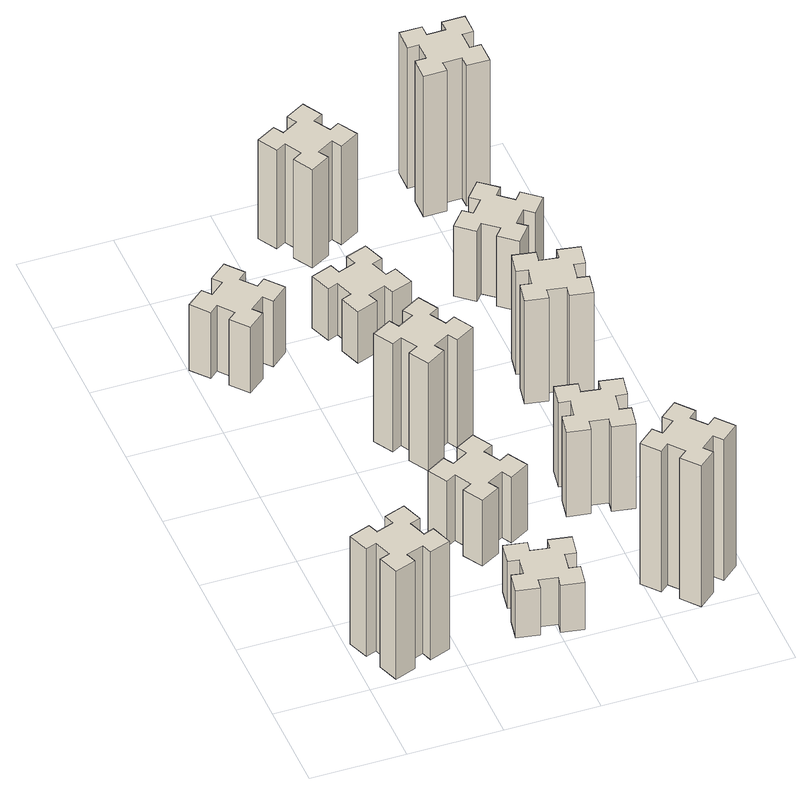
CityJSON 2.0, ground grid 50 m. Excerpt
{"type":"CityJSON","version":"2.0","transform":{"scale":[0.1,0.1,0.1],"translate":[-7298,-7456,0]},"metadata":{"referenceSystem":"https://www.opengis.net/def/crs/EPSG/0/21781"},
"CityObjects":{
"building1":{"type":"Building","attributes":{"class":"1000","function":"1000","usage":"1000","yearOfConstruction":2016,"roofType":"1000","measuredHeight":69,"storeysAboveGround":30,"storeysBelowGround":0},"geometry":[{"type":"Solid","lod":"1","boundaries":[[[[0,1,2,3,4,5,6,7,8,9,10,11,12,13,14,15,16,17,18,19]],[[17,16,20,21]],[[16,15,22,20]],[[15,14,23,22]],[[14,13,24,23]],[[13,12,25,24]],[[12,11,26,25]],[[11,10,27,26]],[[10,9,28,27]],[[9,8,29,28]],[[8,7,30,29]],[[7,6,31,30]],[[6,5,32,31]],[[5,4,33,32]],[[4,3,34,33]],[[3,2,35,34]],[[2,1,36,35]],[[1,0,37,36]],[[0,19,38,37]],[[19,18,39,38]],[[18,17,21,39]],[[24,25,26,27,28,29,30,31,32,33,34,35,36,37,38,39,21,20,22,23]]]]}]},
"building2":{"type":"Building","attributes":{"class":"1000","function":"1000","usage":"1000","yearOfConstruction":2016,"roofType":"1000","measuredHeight":42,"storeysAboveGround":30,"storeysBelowGround":0},"geometry":[{"type":"Solid","lod":"1","boundaries":[[[[40,41,42,43,44,45,46,47,48,49,50,51,52,53,54,55,56,57,58,59]],[[57,56,60,61]],[[56,55,62,60]],[[55,54,63,62]],[[54,53,64,63]],[[53,52,65,64]],[[52,51,66,65]],[[51,50,67,66]],[[50,49,68,67]],[[49,48,69,68]],[[48,47,70,69]],[[47,46,71,70]],[[46,45,72,71]],[[45,44,73,72]],[[44,43,74,73]],[[43,42,75,74]],[[42,41,76,75]],[[41,40,77,76]],[[40,59,78,77]],[[59,58,79,78]],[[58,57,61,79]],[[64,65,66,67,68,69,70,71,72,73,74,75,76,77,78,79,61,60,62,63]]]]}]},
"building3":{"type":"Building","attributes":{"class":"1000","function":"1000","usage":"1000","yearOfConstruction":2016,"roofType":"1000","measuredHeight":30,"storeysAboveGround":30,"storeysBelowGround":0},"geometry":[{"type":"Solid","lod":"1","boundaries":[[[[80,81,82,83,84,85,86,87,88,89,90,91,92,93,94,95,96,97,98,99]],[[97,96,100,101]],[[96,95,102,100]],[[95,94,103,102]],[[94,93,104,103]],[[93,92,105,104]],[[92,91,106,105]],[[91,90,107,106]],[[90,89,108,107]],[[89,88,109,108]],[[88,87,110,109]],[[87,86,111,110]],[[86,85,112,111]],[[85,84,113,112]],[[84,83,114,113]],[[83,82,115,114]],[[82,81,116,115]],[[81,80,117,116]],[[80,99,118,117]],[[99,98,119,118]],[[98,97,101,119]],[[104,105,106,107,108,109,110,111,112,113,114,115,116,117,118,119,101,100,102,103]]]]}]},
"building4":{"type":"Building","attributes":{"class":"1000","function":"1000","usage":"1000","yearOfConstruction":2016,"roofType":"1000","measuredHeight":42,"storeysAboveGround":30,"storeysBelowGround":0},"geometry":[{"type":"Solid","lod":"1","boundaries":[[[[120,121,122,123,124,125,126,127,128,129,130,131,132,133,134,135,136,137,138,139]],[[137,136,140,141]],[[136,135,142,140]],[[135,134,143,142]],[[134,133,144,143]],[[133,132,145,144]],[[132,131,146,145]],[[131,130,147,146]],[[130,129,148,147]],[[129,128,149,148]],[[128,127,150,149]],[[127,126,151,150]],[[126,125,152,151]],[[125,124,153,152]],[[124,123,154,153]],[[123,122,155,154]],[[122,121,156,155]],[[121,120,157,156]],[[120,139,158,157]],[[139,138,159,158]],[[138,137,141,159]],[[144,145,146,147,148,149,150,151,152,153,154,155,156,157,158,159,141,140,142,143]]]]}]},
"building5":{"type":"Building","attributes":{"class":"1000","function":"1000","usage":"1000","yearOfConstruction":2016,"roofType":"1000","measuredHeight":69,"storeysAboveGround":30,"storeysBelowGround":0},"geometry":[{"type":"Solid","lod":"1","boundaries":[[[[160,161,162,163,164,165,166,167,168,169,170,171,172,173,174,175,176,177,178,179]],[[177,176,180,181]],[[176,175,182,180]],[[175,174,183,182]],[[174,173,184,183]],[[173,172,185,184]],[[172,171,186,185]],[[171,170,187,186]],[[170,169,188,187]],[[169,168,189,188]],[[168,167,190,189]],[[167,166,191,190]],[[166,165,192,191]],[[165,164,193,192]],[[164,163,194,193]],[[163,162,195,194]],[[162,161,196,195]],[[161,160,197,196]],[[160,179,198,197]],[[179,178,199,198]],[[178,177,181,199]],[[184,185,186,187,188,189,190,191,192,193,194,195,196,197,198,199,181,180,182,183]]]]}]},
"building6":{"type":"Building","attributes":{"class":"1000","function":"1000","usage":"1000","yearOfConstruction":2016,"roofType":"1000","measuredHeight":33,"storeysAboveGround":30,"storeysBelowGround":0},"geometry":[{"type":"Solid","lod":"1","boundaries":[[[[200,201,202,203,204,205,206,207,208,209,210,211,212,213,214,215,216,217,218,219]],[[217,216,220,221]],[[216,215,222,220]],[[215,214,223,222]],[[214,213,224,223]],[[213,212,225,224]],[[212,211,226,225]],[[211,210,227,226]],[[210,209,228,227]],[[209,208,229,228]],[[208,207,230,229]],[[207,206,231,230]],[[206,205,232,231]],[[205,204,233,232]],[[204,203,234,233]],[[203,202,235,234]],[[202,201,236,235]],[[201,200,237,236]],[[200,219,238,237]],[[219,218,239,238]],[[218,217,221,239]],[[224,225,226,227,228,229,230,231,232,233,234,235,236,237,238,239,221,220,222,223]]]]}]},
"building7":{"type":"Building","attributes":{"class":"1000","function":"1000","usage":"1000","yearOfConstruction":2016,"roofType":"1000","measuredHeight":90,"storeysAboveGround":30,"storeysBelowGround":0},"geometry":[{"type":"Solid","lod":"1","boundaries":[[[[240,241,242,243,244,245,246,247,248,249,250,251,252,253,254,255,256,257,258,259]],[[257,256,260,261]],[[256,255,262,260]],[[255,254,263,262]],[[254,253,264,263]],[[253,252,265,264]],[[252,251,266,265]],[[251,250,267,266]],[[250,249,268,267]],[[249,248,269,268]],[[248,247,270,269]],[[247,246,271,270]],[[246,245,272,271]],[[245,244,273,272]],[[244,243,274,273]],[[243,242,275,274]],[[242,241,276,275]],[[241,240,277,276]],[[240,259,278,277]],[[259,258,279,278]],[[258,257,261,279]],[[264,265,266,267,268,269,270,271,272,273,274,275,276,277,278,279,261,260,262,263]]]]}]},
"building8":{"type":"Building","attributes":{"class":"1000","function":"1000","usage":"1000","yearOfConstruction":2016,"roofType":"1000","measuredHeight":54,"storeysAboveGround":30,"storeysBelowGround":0},"geometry":[{"type":"Solid","lod":"1","boundaries":[[[[280,281,282,283,284,285,286,287,288,289,290,291,292,293,294,295,296,297,298,299]],[[297,296,300,301]],[[296,295,302,300]],[[295,294,303,302]],[[294,293,304,303]],[[293,292,305,304]],[[292,291,306,305]],[[291,290,307,306]],[[290,289,308,307]],[[289,288,309,308]],[[288,287,310,309]],[[287,286,311,310]],[[286,285,312,311]],[[285,284,313,312]],[[284,283,314,313]],[[283,282,315,314]],[[282,281,316,315]],[[281,280,317,316]],[[280,299,318,317]],[[299,298,319,318]],[[298,297,301,319]],[[304,305,306,307,308,309,310,311,312,313,314,315,316,317,318,319,301,300,302,303]]]]}]},
"building9":{"type":"Building","attributes":{"class":"1000","function":"1000","usage":"1000","yearOfConstruction":2016,"roofType":"1000","measuredHeight":63,"storeysAboveGround":30,"storeysBelowGround":0},"geometry":[{"type":"Solid","lod":"1","boundaries":[[[[320,321,322,323,324,325,326,327,328,329,330,331,332,333,334,335,336,337,338,339]],[[337,336,340,341]],[[336,335,342,340]],[[335,334,343,342]],[[334,333,344,343]],[[333,332,345,344]],[[332,331,346,345]],[[331,330,347,346]],[[330,329,348,347]],[[329,328,349,348]],[[328,327,350,349]],[[327,326,351,350]],[[326,325,352,351]],[[325,324,353,352]],[[324,323,354,353]],[[323,322,355,354]],[[322,321,356,355]],[[321,320,357,356]],[[320,339,358,357]],[[339,338,359,358]],[[338,337,341,359]],[[344,345,346,347,348,349,350,351,352,353,354,355,356,357,358,359,341,340,342,343]]]]}]},
"building10":{"type":"Building","attributes":{"class":"1000","function":"1000","usage":"1000","yearOfConstruction":2016,"roofType":"1000","measuredHeight":66,"storeysAboveGround":30,"storeysBelowGround":0},"geometry":[{"type":"Solid","lod":"1","boundaries":[[[[360,361,362,363,364,365,366,367,368,369,370,371,372,373,374,375,376,377,378,379]],[[377,376,380,381]],[[376,375,382,380]],[[375,374,383,382]],[[374,373,384,383]],[[373,372,385,384]],[[372,371,386,385]],[[371,370,387,386]],[[370,369,388,387]],[[369,368,389,388]],[[368,367,390,389]],[[367,366,391,390]],[[366,365,392,391]],[[365,364,393,392]],[[364,363,394,393]],[[363,362,395,394]],[[362,361,396,395]],[[361,360,397,396]],[[360,379,398,397]],[[379,378,399,398]],[[378,377,381,399]],[[384,385,386,387,388,389,390,391,392,393,394,395,396,397,398,399,381,380,382,383]]]]}]},
"building11":{"type":"Building","attributes":{"class":"1000","function":"1000","usage":"1000","yearOfConstruction":2016,"roofType":"1000","measuredHeight":45,"storeysAboveGround":30,"storeysBelowGround":0},"geometry":[{"type":"Solid","lod":"1","boundaries":[[[[400,401,402,403,404,405,406,407,408,409,410,411,412,413,414,415,416,417,418,419]],[[417,416,420,421]],[[416,415,422,420]],[[415,414,423,422]],[[414,413,424,423]],[[413,412,425,424]],[[412,411,426,425]],[[411,410,427,426]],[[410,409,428,427]],[[409,408,429,428]],[[408,407,430,429]],[[407,406,431,430]],[[406,405,432,431]],[[405,404,433,432]],[[404,403,434,433]],[[403,402,435,434]],[[402,401,436,435]],[[401,400,437,436]],[[400,419,438,437]],[[419,418,439,438]],[[418,417,421,439]],[[424,425,426,427,428,429,430,431,432,433,434,435,436,437,438,439,421,420,422,423]]]]}]},
"building12":{"type":"Building","attributes":{"class":"1000","function":"1000","usage":"1000","yearOfConstruction":2016,"roofType":"1000","measuredHeight":90,"storeysAboveGround":30,"storeysBelowGround":0},"geometry":[{"type":"Solid","lod":"1","boundaries":[[[[440,441,442,443,444,445,446,447,448,449,450,451,452,453,454,455,456,457,458,459]],[[457,456,460,461]],[[456,455,462,460]],[[455,454,463,462]],[[454,453,464,463]],[[453,452,465,464]],[[452,451,466,465]],[[451,450,467,466]],[[450,449,468,467]],[[449,448,469,468]],[[448,447,470,469]],[[447,446,471,470]],[[446,445,472,471]],[[445,444,473,472]],[[444,443,474,473]],[[443,442,475,474]],[[442,441,476,475]],[[441,440,477,476]],[[440,459,478,477]],[[459,458,479,478]],[[458,457,461,479]],[[464,465,466,467,468,469,470,471,472,473,474,475,476,477,478,479,461,460,462,463]]]]}]}
},
"vertices":[
[255,366,0],[161,332,0],[140,388,0],[27,347,0],[69,234,0],[125,255,0],[159,161,0],[103,140,0],[144,27,0],[257,69,0],[236,125,0],[330,159,0],[350,103,0],[463,144,0],[422,257,0],[366,236,0],[332,330,0],[388,350,0],[347,463,0],[234,422,0],[332,330,690],[388,350,690],[366,236,690],[422,257,690],[463,144,690],[350,103,690],[330,159,690],[236,125,690],[257,69,690],[144,27,690],[103,140,690],[159,161,690],[125,255,690],[69,234,690],[27,347,690],[140,388,690],[161,332,690],[255,366,690],[234,422,690],[347,463,690],
[129,2433,0],[193,2356,0],[147,2318,0],[224,2226,0],[316,2303,0],[278,2349,0],[354,2413,0],[393,2367,0],[485,2444,0],[408,2536,0],[362,2498,0],[297,2574,0],[343,2613,0],[266,2705,0],[174,2628,0],[213,2582,0],[136,2517,0],[98,2563,0],[6,2486,0],[83,2394,0],[136,2517,420],[98,2563,420],[213,2582,420],[174,2628,420],[266,2705,420],[343,2613,420],[297,2574,420],[362,2498,420],[408,2536,420],[485,2444,420],[393,2367,420],[354,2413,420],[278,2349,420],[316,2303,420],[224,2226,420],[147,2318,420],[193,2356,420],[129,2433,420],[83,2394,420],[6,2486,420],
[886,314,0],[868,215,0],[809,226,0],[788,107,0],[907,87,0],[917,146,0],[1015,128,0],[1005,69,0],[1123,48,0],[1144,167,0],[1085,177,0],[1102,275,0],[1161,265,0],[1182,383,0],[1064,404,0],[1054,345,0],[955,362,0],[966,421,0],[847,442,0],[827,324,0],[955,362,300],[966,421,300],[1054,345,300],[1064,404,300],[1182,383,300],[1161,265,300],[1102,275,300],[1085,177,300],[1144,167,300],[1123,48,300],[1005,69,300],[1015,128,300],[917,146,300],[907,87,300],[788,107,300],[809,226,300],[868,215,300],[886,314,300],[827,324,300],[847,442,300],
[1006,897,0],[956,984,0],[1008,1014,0],[948,1118,0],[844,1058,0],[874,1006,0],[787,956,0],[757,1008,0],[653,948,0],[713,844,0],[765,874,0],[815,787,0],[763,757,0],[823,653,0],[927,713,0],[897,765,0],[984,815,0],[1014,763,0],[1118,823,0],[1058,927,0],[984,815,420],[1014,763,420],[897,765,420],[927,713,420],[823,653,420],[763,757,420],[815,787,420],[765,874,420],[713,844,420],[653,948,420],[757,1008,420],[787,956,420],[874,1006,420],[844,1058,420],[948,1118,420],[1008,1014,420],[956,984,420],[1006,897,420],[1058,927,420],[1118,823,420],
[765,1614,0],[815,1527,0],[763,1497,0],[823,1393,0],[927,1453,0],[897,1505,0],[984,1555,0],[1014,1503,0],[1118,1563,0],[1058,1667,0],[1006,1637,0],[956,1724,0],[1008,1754,0],[948,1858,0],[844,1798,0],[874,1746,0],[787,1696,0],[757,1748,0],[653,1688,0],[713,1584,0],[787,1696,690],[757,1748,690],[874,1746,690],[844,1798,690],[948,1858,690],[1008,1754,690],[956,1724,690],[1006,1637,690],[1058,1667,690],[1118,1563,690],[1014,1503,690],[984,1555,690],[897,1505,690],[927,1453,690],[823,1393,690],[763,1497,690],[815,1527,690],[765,1614,690],[713,1584,690],[653,1688,690],
[876,2345,0],[970,2379,0],[990,2323,0],[1103,2364,0],[1062,2477,0],[1006,2456,0],[972,2550,0],[1028,2570,0],[987,2683,0],[874,2642,0],[895,2586,0],[801,2552,0],[780,2608,0],[667,2567,0],[709,2454,0],[765,2475,0],[799,2381,0],[743,2360,0],[784,2247,0],[897,2289,0],[799,2381,330],[743,2360,330],[765,2475,330],[709,2454,330],[667,2567,330],[780,2608,330],[801,2552,330],[895,2586,330],[874,2642,330],[987,2683,330],[1028,2570,330],[972,2550,330],[1006,2456,330],[1062,2477,330],[1103,2364,330],[990,2323,330],[970,2379,330],[876,2345,330],[897,2289,330],[784,2247,330],
[1758,129,0],[1834,193,0],[1873,147,0],[1965,224,0],[1888,316,0],[1842,278,0],[1777,354,0],[1823,393,0],[1746,485,0],[1654,408,0],[1693,362,0],[1616,297,0],[1578,343,0],[1486,266,0],[1563,174,0],[1609,213,0],[1673,136,0],[1627,98,0],[1704,6,0],[1796,83,0],[1673,136,900],[1627,98,900],[1609,213,900],[1563,174,900],[1486,266,900],[1578,343,900],[1616,297,900],[1693,362,900],[1654,408,900],[1746,485,900],[1823,393,900],[1777,354,900],[1842,278,900],[1888,316,900],[1965,224,900],[1873,147,900],[1834,193,900],[1758,129,900],[1796,83,900],[1704,6,900],
[1457,886,0],[1555,868,0],[1545,809,0],[1663,788,0],[1684,907,0],[1625,917,0],[1642,1015,0],[1701,1005,0],[1722,1123,0],[1604,1144,0],[1594,1085,0],[1495,1102,0],[1506,1161,0],[1387,1182,0],[1367,1064,0],[1426,1054,0],[1408,955,0],[1349,966,0],[1328,847,0],[1447,827,0],[1408,955,540],[1349,966,540],[1426,1054,540],[1367,1064,540],[1387,1182,540],[1506,1161,540],[1495,1102,540],[1594,1085,540],[1604,1144,540],[1722,1123,540],[1701,1005,540],[1642,1015,540],[1625,917,540],[1684,907,540],[1663,788,540],[1545,809,540],[1555,868,540],[1457,886,540],[1447,827,540],[1328,847,540],
[1006,3217,0],[956,3304,0],[1008,3334,0],[948,3438,0],[844,3378,0],[874,3326,0],[787,3276,0],[757,3328,0],[653,3268,0],[713,3164,0],[765,3194,0],[815,3107,0],[763,3077,0],[823,2973,0],[927,3033,0],[897,3085,0],[984,3135,0],[1014,3083,0],[1118,3143,0],[1058,3247,0],[984,3135,630],[1014,3083,630],[897,3085,630],[927,3033,630],[823,2973,630],[763,3077,630],[815,3107,630],[765,3194,630],[713,3164,630],[653,3268,630],[757,3328,630],[787,3276,630],[874,3326,630],[844,3378,630],[948,3438,630],[1008,3334,630],[956,3304,630],[1006,3217,630],[1058,3247,630],[1118,3143,630],
[1557,1726,0],[1655,1708,0],[1645,1649,0],[1763,1628,0],[1784,1747,0],[1725,1757,0],[1742,1855,0],[1801,1845,0],[1822,1963,0],[1704,1984,0],[1694,1925,0],[1595,1942,0],[1606,2001,0],[1487,2022,0],[1467,1904,0],[1526,1894,0],[1508,1795,0],[1449,1806,0],[1428,1687,0],[1547,1667,0],[1508,1795,660],[1449,1806,660],[1526,1894,660],[1467,1904,660],[1487,2022,660],[1606,2001,660],[1595,1942,660],[1694,1925,660],[1704,1984,660],[1822,1963,660],[1801,1845,660],[1742,1855,660],[1725,1757,660],[1784,1747,660],[1763,1628,660],[1645,1649,660],[1655,1708,660],[1557,1726,660],[1547,1667,660],[1428,1687,660],
[1734,2617,0],[1658,2682,0],[1696,2728,0],[1604,2805,0],[1527,2713,0],[1573,2674,0],[1509,2598,0],[1463,2636,0],[1386,2544,0],[1478,2467,0],[1516,2513,0],[1593,2449,0],[1554,2403,0],[1646,2326,0],[1723,2418,0],[1677,2456,0],[1742,2533,0],[1788,2494,0],[1865,2586,0],[1773,2663,0],[1742,2533,450],[1788,2494,450],[1677,2456,450],[1723,2418,450],[1646,2326,450],[1554,2403,450],[1593,2449,450],[1516,2513,450],[1478,2467,450],[1386,2544,450],[1463,2636,450],[1509,2598,450],[1573,2674,450],[1527,2713,450],[1604,2805,450],[1696,2728,450],[1658,2682,450],[1734,2617,450],[1773,2663,450],[1865,2586,450],
[1575,3195,0],[1675,3195,0],[1675,3135,0],[1795,3135,0],[1795,3255,0],[1735,3255,0],[1735,3355,0],[1795,3355,0],[1795,3475,0],[1675,3475,0],[1675,3415,0],[1575,3415,0],[1575,3475,0],[1455,3475,0],[1455,3355,0],[1515,3355,0],[1515,3255,0],[1455,3255,0],[1455,3135,0],[1575,3135,0],[1515,3255,900],[1455,3255,900],[1515,3355,900],[1455,3355,900],[1455,3475,900],[1575,3475,900],[1575,3415,900],[1675,3415,900],[1675,3475,900],[1795,3475,900],[1795,3355,900],[1735,3355,900],[1735,3255,900],[1795,3255,900],[1795,3135,900],[1675,3135,900],[1675,3195,900],[1575,3195,900],[1575,3135,900],[1455,3135,900]
]}
